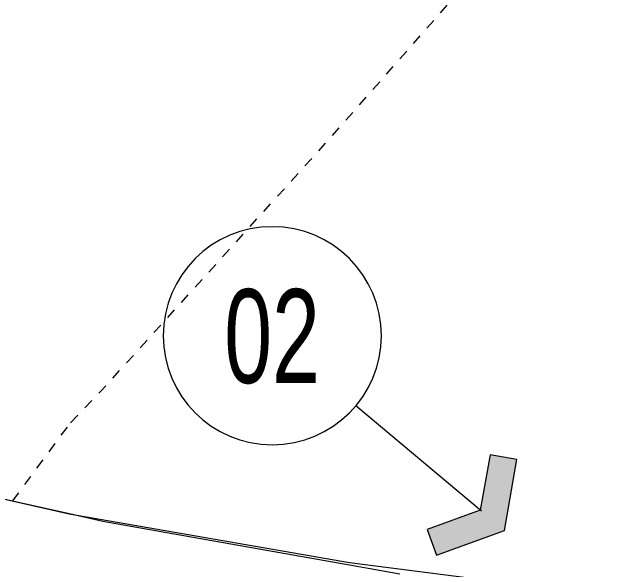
# Model space of a CAD drawing. Header units: millimetres. Extents: x -39027 to 364494, y -35256 to 94895.
# Drawn here: x -14837 to -10295, y 17322 to 21410 of the extents above; entities that cross this region are included whole.
import ezdxf

# ---------------------------------------------------------------- set-up
doc = ezdxf.new("R2010")
doc.units = ezdxf.units.MM
doc.header["$LTSCALE"] = 25
doc.linetypes.add('BG_Dash 3mm Loose', pattern=[6, 3, -3])
for name, color, linetype, lineweight in [('A-ANNO-NOTE', 131, 'Continuous', 25), ('C-TOPO', 251, 'Continuous', 9), ('C-TOPO-MINR', 7, 'BG_Dash 3mm Loose', 9)]:
    doc.layers.add(name, color=color, linetype=linetype, lineweight=lineweight)
doc.styles.add('Arial Narrow', font='ARIALN.TTF', dxfattribs={"width": 0.8, "height": 688.297872})

# ---------------------------------------------------------------- blocks, each defined once
blk = doc.blocks.new('ANNO_Site Note Circle Tag - Site Note Circle Tag-2606193-PROPOSED SITE PLAN')
at = {"layer": 'A-ANNO-NOTE', "lineweight": 5}
blk.add_hatch(color=256, dxfattribs=at).paths.add_polyline_path([(6.027, -8.047), (5.685, -7.107), (7.628, -6.4), (7.987, -4.365), (8.971, -4.538), (8.512, -7.143)], flags=0)
for p, q in [((7.674, -6.439), (3.064, -2.571)), ((7.987, -4.365), (7.628, -6.4)), ((8.971, -4.538), (7.987, -4.365)), ((8.512, -7.143), (8.971, -4.538)), ((7.628, -6.4), (5.685, -7.107)), ((5.685, -7.107), (6.027, -8.047)), ((6.027, -8.047), (8.512, -7.143))]:
    blk.add_line(p, q, dxfattribs=at)
for start, end in [(360, 180), (180, 360)]:
    blk.add_arc((0, 0), 4, start, end, dxfattribs=at)

msp = doc.modelspace()

# ---------------------------------------------------------------- linework, layer by layer
at = {"layer": 'C-TOPO'}
for p, q in [((-16349.9, 18164.5), (-14419.6, 17732.4)), ((-14418.9, 17731), (-16332.4, 18159.7)), ((-14419.6, 17732.4), (-12364.7, 17373.4)), ((-14173.7, 17676.1), (-14418.9, 17731)), ((-12365.2, 17355), (-14173.7, 17676.1)), ((-11995.6, 17289.3), (-12365.2, 17355)), ((-12364.7, 17373.4), (-10295.1, 17111.8))]:
    msp.add_line(p, q, dxfattribs=at)
at = {"layer": 'C-TOPO-MINR'}
msp.add_line((-14835, 17825.4), (-14410, 18400), dxfattribs=at)
at = {"layer": 'C-TOPO-MINR', "flags": 128}
msp.add_lwpolyline([(-14410, 18400), (-14187.5, 18631.1), (-12497.4, 20496.8), (-11525.9, 21601.4)], dxfattribs=at)

# ---------------------------------------------------------------- block references
at = {"layer": 'A-ANNO-NOTE', "lineweight": 5, "xscale": 200, "yscale": 200, "zscale": 200}
msp.add_blockref('ANNO_Site Note Circle Tag - Site Note Circle Tag-2606193-PROPOSED SITE PLAN', (-12930.8, 19037.6), dxfattribs=at)

# ---------------------------------------------------------------- texts
at = {"layer": 'A-ANNO-NOTE', "lineweight": 5, "insert": (-12932.3, 19379.3), "char_height": 688.3, "width": 839.959, "attachment_point": 2, "line_spacing_factor": 0.968573, "style": 'Arial Narrow'}
msp.add_mtext('02', dxfattribs=at)

doc.saveas('drawing.dxf')
